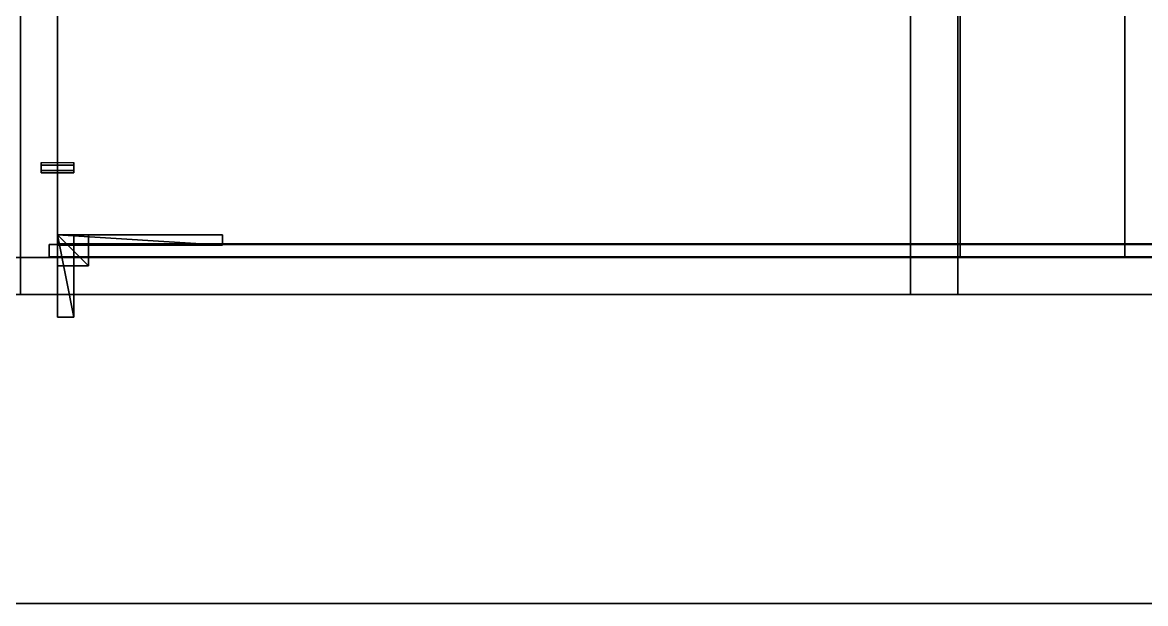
# Model space of a CAD drawing. Extents: x 0 to 4068, y -150 to 4325.
# Drawn here: x 3064 to 3609, y -150 to 132 of the extents above; entities that cross this region are included whole.
import ezdxf

# ---------------------------------------------------------------- set-up
doc = ezdxf.new("R2010")
doc.units = 0
for name, color, linetype in [('LAYER0', 7, 'CONTINUOUS'), ('LAYER197', 7, 'CONTINUOUS'), ('LAYER198', 7, 'CONTINUOUS'), ('LAYER200', 7, 'CONTINUOUS'), ('LAYER203', 2, 'CONTINUOUS'), ('LAYER204', 7, 'CONTINUOUS'), ('LAYER205', 253, 'CONTINUOUS'), ('LAYER206', 253, 'CONTINUOUS'), ('LAYER207', 253, 'CONTINUOUS'), ('LAYER208', 253, 'CONTINUOUS'), ('LAYER209', 253, 'CONTINUOUS'), ('LAYER210', 253, 'CONTINUOUS'), ('LAYER236', 7, 'CONTINUOUS'), ('LAYER238', 7, 'CONTINUOUS'), ('LAYER239', 7, 'CONTINUOUS'), ('LAYER241', 7, 'CONTINUOUS'), ('LAYER243', 254, 'CONTINUOUS'), ('LAYER354', 45, 'CONTINUOUS'), ('LAYER356', 45, 'CONTINUOUS'), ('LAYER357', 45, 'CONTINUOUS'), ('LAYER360', 45, 'CONTINUOUS'), ('LAYER4', 7, 'CONTINUOUS'), ('LAYER41', 7, 'CONTINUOUS'), ('LAYER411', 45, 'CONTINUOUS'), ('LAYER42', 7, 'CONTINUOUS'), ('LAYER43', 7, 'CONTINUOUS'), ('LAYER44', 7, 'CONTINUOUS'), ('LAYER45', 7, 'CONTINUOUS'), ('LAYER47', 7, 'CONTINUOUS'), ('LAYER49', 7, 'CONTINUOUS'), ('LAYER52', 2, 'CONTINUOUS'), ('LAYER53', 7, 'CONTINUOUS'), ('LAYER54', 253, 'CONTINUOUS'), ('LAYER55', 253, 'CONTINUOUS'), ('LAYER56', 253, 'CONTINUOUS'), ('LAYER57', 253, 'CONTINUOUS'), ('LAYER58', 253, 'CONTINUOUS'), ('LAYER59', 253, 'CONTINUOUS'), ('LAYER824', 45, 'CONTINUOUS'), ('LAYER84', 7, 'CONTINUOUS'), ('LAYER86', 254, 'CONTINUOUS')]:
    doc.layers.add(name, color=color, linetype=linetype)

msp = doc.modelspace()

# ---------------------------------------------------------------- linework, layer by layer
at = {"layer": 'LAYER0', "invisible_edges": 1}
for points in [[(4068, 4325, -5), (0, -150, -5), (0, 4325, -5), (4068, 4325, -5)], [(0, -150, -5), (4068, 4325, -5), (4068, -150, -5), (0, -150, -5)], [(4068, -150), (0, 4325), (0, -150), (4068, -150)], [(0, 4325), (4068, -150), (4068, 4325), (0, 4325)], [(4068, -150), (0, -150, -5), (4068, -150, -5), (4068, -150)], [(0, -150, -5), (4068, -150), (0, -150), (0, -150, -5)]]:
    msp.add_3dface(points, dxfattribs=at)
at = {"layer": 'LAYER197', "invisible_edges": 1}
for points in [[(3518, 891, 169), (3918, 0, 169), (3918, 891, 169), (3518, 891, 169)], [(3918, 0, 169), (3518, 891, 169), (3518, 0, 169), (3918, 0, 169)], [(3518, 891, 169), (3518, 0, 151), (3518, 0, 169), (3518, 891, 169)], [(3518, 0, 151), (3518, 891, 169), (3518, 891, 151), (3518, 0, 151)], [(3518, 0, 151), (3918, 891, 151), (3918, 0, 151), (3518, 0, 151)], [(3918, 891, 151), (3518, 0, 151), (3518, 891, 151), (3918, 891, 151)], [(3518, 0, 151), (3918, 0, 169), (3518, 0, 169), (3518, 0, 151)], [(3918, 0, 169), (3518, 0, 151), (3918, 0, 151), (3918, 0, 169)]]:
    msp.add_3dface(points, dxfattribs=at)
at = {"layer": 'LAYER198', "invisible_edges": 1}
for points in [[(3081, 400, 169), (3518, 0, 169), (3518, 400, 169), (3081, 400, 169)], [(3518, 0, 169), (3081, 400, 169), (3081, 0, 169), (3518, 0, 169)], [(3081, 400, 169), (3081, 0, 151), (3081, 0, 169), (3081, 400, 169)], [(3081, 0, 151), (3081, 400, 169), (3081, 400, 151), (3081, 0, 151)], [(3081, 0, 151), (3518, 400, 151), (3518, 0, 151), (3081, 0, 151)], [(3518, 400, 151), (3081, 0, 151), (3081, 400, 151), (3518, 400, 151)], [(3518, 400, 151), (3518, 0, 169), (3518, 0, 151), (3518, 400, 151)], [(3518, 0, 169), (3518, 400, 151), (3518, 400, 169), (3518, 0, 169)], [(3081, 0, 151), (3518, 0, 169), (3081, 0, 169), (3081, 0, 151)], [(3518, 0, 169), (3081, 0, 151), (3518, 0, 151), (3518, 0, 169)]]:
    msp.add_3dface(points, dxfattribs=at)
at = {"layer": 'LAYER200', "invisible_edges": 1}
for points in [[(3081, 0, 150), (3063, 400, 150), (3081, 400, 150), (3081, 0, 150)], [(3063, 400, 150), (3081, 0, 150), (3063, 0, 150), (3063, 400, 150)], [(3063, 0, 875), (3081, 400, 875), (3063, 400, 875), (3063, 0, 875)], [(3081, 400, 875), (3063, 0, 875), (3081, 0, 875), (3081, 400, 875)], [(3081, 0, 150), (3081, 400, 875), (3081, 0, 875), (3081, 0, 150)], [(3081, 400, 875), (3081, 0, 150), (3081, 400, 150), (3081, 400, 875)], [(3063, 0, 875), (3081, 0, 150), (3081, 0, 875), (3063, 0, 875)], [(3081, 0, 150), (3063, 0, 875), (3063, 0, 150), (3081, 0, 150)]]:
    msp.add_3dface(points, dxfattribs=at)
at = {"layer": 'LAYER203'}
for points in [[(3161, 29, 811), (3161, 24, 811), (3081, 29, 811), (3161, 29, 811)], [(3081, 29, 811), (3161, 24, 811), (3081, 24, 811), (3081, 29, 811)], [(3081, 29, 811), (3081, 24, 811), (3081, 29, 834), (3081, 29, 811)], [(3081, 29, 834), (3081, 24, 811), (3081, 24, 834), (3081, 29, 834)], [(3161, 29, 811), (3081, 29, 811), (3161, 29, 834), (3161, 29, 811)], [(3161, 29, 834), (3081, 29, 811), (3081, 29, 834), (3161, 29, 834)], [(3161, 29, 834), (3081, 29, 834), (3161, 24, 834), (3161, 29, 834)], [(3161, 24, 834), (3081, 29, 834), (3081, 24, 834), (3161, 24, 834)], [(3161, 29, 834), (3161, 24, 834), (3161, 29, 811), (3161, 29, 834)], [(3161, 29, 811), (3161, 24, 834), (3161, 24, 811), (3161, 29, 811)], [(3161, 24, 834), (3081, 24, 834), (3161, 24, 811), (3161, 24, 834)], [(3161, 24, 811), (3081, 24, 834), (3081, 24, 811), (3161, 24, 811)]]:
    msp.add_3dface(points, dxfattribs=at)
at = {"layer": 'LAYER204', "invisible_edges": 1}
for points in [[(3081, 29, 834), (3161, 29, 811), (3081, 29, 811), (3081, 29, 834)], [(3161, 29, 811), (3081, 29, 834), (3161, 29, 834), (3161, 29, 811)], [(3081, 24, 811), (3161, 29, 811), (3161, 24, 811), (3081, 24, 811)], [(3161, 29, 811), (3081, 24, 811), (3081, 29, 811), (3161, 29, 811)], [(3081, 29, 834), (3161, 24, 834), (3161, 29, 834), (3081, 29, 834)], [(3161, 24, 834), (3081, 29, 834), (3081, 24, 834), (3161, 24, 834)], [(3081, 24, 811), (3081, 29, 834), (3081, 29, 811), (3081, 24, 811)], [(3081, 29, 834), (3081, 24, 811), (3081, 24, 834), (3081, 29, 834)], [(3161, 24, 834), (3161, 29, 811), (3161, 29, 834), (3161, 24, 834)], [(3161, 29, 811), (3161, 24, 834), (3161, 24, 811), (3161, 29, 811)], [(3161, 24, 834), (3081, 24, 811), (3161, 24, 811), (3161, 24, 834)], [(3081, 24, 811), (3161, 24, 834), (3081, 24, 834), (3081, 24, 811)]]:
    msp.add_3dface(points, dxfattribs=at)
at = {"layer": 'LAYER205'}
for points in [[(3096, 29, 811), (3096, 14, 811), (3081, 29, 811), (3096, 29, 811)], [(3081, 29, 811), (3096, 14, 811), (3081, 14, 811), (3081, 29, 811)], [(3081, 29, 811), (3081, 14, 811), (3081, 29, 826), (3081, 29, 811)], [(3081, 29, 826), (3081, 14, 811), (3081, 14, 826), (3081, 29, 826)], [(3096, 29, 811), (3081, 29, 811), (3096, 29, 826), (3096, 29, 811)], [(3096, 29, 826), (3081, 29, 811), (3081, 29, 826), (3096, 29, 826)], [(3096, 29, 826), (3081, 29, 826), (3096, 14, 826), (3096, 29, 826)], [(3096, 14, 826), (3081, 29, 826), (3081, 14, 826), (3096, 14, 826)], [(3096, 29, 826), (3096, 14, 826), (3096, 29, 811), (3096, 29, 826)], [(3096, 29, 811), (3096, 14, 826), (3096, 14, 811), (3096, 29, 811)], [(3096, 14, 826), (3081, 14, 826), (3096, 14, 811), (3096, 14, 826)], [(3096, 14, 811), (3081, 14, 826), (3081, 14, 811), (3096, 14, 811)]]:
    msp.add_3dface(points, dxfattribs=at)
at = {"layer": 'LAYER206'}
for points in [[(3096, 29, 811), (3096, 14, 811), (3081, 29, 811), (3096, 29, 811)], [(3081, 29, 811), (3096, 14, 811), (3081, 14, 811), (3081, 29, 811)], [(3081, 29, 811), (3081, 14, 811), (3081, 29, 826), (3081, 29, 811)], [(3081, 29, 826), (3081, 14, 811), (3081, 14, 826), (3081, 29, 826)], [(3096, 29, 811), (3081, 29, 811), (3096, 29, 826), (3096, 29, 811)], [(3096, 29, 826), (3081, 29, 811), (3081, 29, 826), (3096, 29, 826)], [(3096, 29, 826), (3081, 29, 826), (3096, 14, 826), (3096, 29, 826)], [(3096, 14, 826), (3081, 29, 826), (3081, 14, 826), (3096, 14, 826)], [(3096, 29, 826), (3096, 14, 826), (3096, 29, 811), (3096, 29, 826)], [(3096, 29, 811), (3096, 14, 826), (3096, 14, 811), (3096, 29, 811)], [(3096, 14, 826), (3081, 14, 826), (3096, 14, 811), (3096, 14, 826)], [(3096, 14, 811), (3081, 14, 826), (3081, 14, 811), (3096, 14, 811)]]:
    msp.add_3dface(points, dxfattribs=at)
at = {"layer": 'LAYER207'}
for points in [[(3096, 29, 811), (3096, 14, 811), (3081, 29, 811), (3096, 29, 811)], [(3081, 29, 811), (3096, 14, 811), (3081, 14, 811), (3081, 29, 811)], [(3081, 29, 811), (3081, 14, 811), (3081, 29, 826), (3081, 29, 811)], [(3081, 29, 826), (3081, 14, 811), (3081, 14, 826), (3081, 29, 826)], [(3096, 29, 811), (3081, 29, 811), (3096, 29, 826), (3096, 29, 811)], [(3096, 29, 826), (3081, 29, 811), (3081, 29, 826), (3096, 29, 826)], [(3096, 29, 826), (3081, 29, 826), (3096, 14, 826), (3096, 29, 826)], [(3096, 14, 826), (3081, 29, 826), (3081, 14, 826), (3096, 14, 826)], [(3096, 29, 826), (3096, 14, 826), (3096, 29, 811), (3096, 29, 826)], [(3096, 29, 811), (3096, 14, 826), (3096, 14, 811), (3096, 29, 811)], [(3096, 14, 826), (3081, 14, 826), (3096, 14, 811), (3096, 14, 826)], [(3096, 14, 811), (3081, 14, 826), (3081, 14, 811), (3096, 14, 811)]]:
    msp.add_3dface(points, dxfattribs=at)
at = {"layer": 'LAYER208'}
for points in [[(3096, 29, 811), (3096, 14, 811), (3081, 29, 811), (3096, 29, 811)], [(3081, 29, 811), (3096, 14, 811), (3081, 14, 811), (3081, 29, 811)], [(3081, 29, 811), (3081, 14, 811), (3081, 29, 826), (3081, 29, 811)], [(3081, 29, 826), (3081, 14, 811), (3081, 14, 826), (3081, 29, 826)], [(3096, 29, 811), (3081, 29, 811), (3096, 29, 826), (3096, 29, 811)], [(3096, 29, 826), (3081, 29, 811), (3081, 29, 826), (3096, 29, 826)], [(3096, 29, 826), (3081, 29, 826), (3096, 14, 826), (3096, 29, 826)], [(3096, 14, 826), (3081, 29, 826), (3081, 14, 826), (3096, 14, 826)], [(3096, 29, 826), (3096, 14, 826), (3096, 29, 811), (3096, 29, 826)], [(3096, 29, 811), (3096, 14, 826), (3096, 14, 811), (3096, 29, 811)], [(3096, 14, 826), (3081, 14, 826), (3096, 14, 811), (3096, 14, 826)], [(3096, 14, 811), (3081, 14, 826), (3081, 14, 811), (3096, 14, 811)]]:
    msp.add_3dface(points, dxfattribs=at)
at = {"layer": 'LAYER209'}
for points in [[(3089, 29, 811), (3089, -11, 811), (3081, 29, 811), (3089, 29, 811)], [(3081, 29, 811), (3089, -11, 811), (3081, -11, 811), (3081, 29, 811)], [(3081, 29, 811), (3081, -11, 811), (3081, 29, 819), (3081, 29, 811)], [(3081, 29, 819), (3081, -11, 811), (3081, -11, 819), (3081, 29, 819)], [(3089, 29, 811), (3081, 29, 811), (3089, 29, 819), (3089, 29, 811)], [(3089, 29, 819), (3081, 29, 811), (3081, 29, 819), (3089, 29, 819)], [(3089, 29, 819), (3081, 29, 819), (3089, -11, 819), (3089, 29, 819)], [(3089, -11, 819), (3081, 29, 819), (3081, -11, 819), (3089, -11, 819)], [(3089, 29, 819), (3089, -11, 819), (3089, 29, 811), (3089, 29, 819)], [(3089, 29, 811), (3089, -11, 819), (3089, -11, 811), (3089, 29, 811)], [(3089, -11, 819), (3081, -11, 819), (3089, -11, 811), (3089, -11, 819)], [(3089, -11, 811), (3081, -11, 819), (3081, -11, 811), (3089, -11, 811)]]:
    msp.add_3dface(points, dxfattribs=at)
at = {"layer": 'LAYER210'}
for points in [[(3161, 29, 811), (3161, 24, 811), (3081, 29, 811), (3161, 29, 811)], [(3081, 29, 811), (3161, 24, 811), (3081, 24, 811), (3081, 29, 811)], [(3081, 29, 811), (3081, 24, 811), (3081, 29, 827), (3081, 29, 811)], [(3081, 29, 827), (3081, 24, 811), (3081, 24, 827), (3081, 29, 827)], [(3161, 29, 811), (3081, 29, 811), (3161, 29, 827), (3161, 29, 811)], [(3161, 29, 827), (3081, 29, 811), (3081, 29, 827), (3161, 29, 827)], [(3161, 29, 827), (3081, 29, 827), (3161, 24, 827), (3161, 29, 827)], [(3161, 24, 827), (3081, 29, 827), (3081, 24, 827), (3161, 24, 827)], [(3161, 29, 827), (3161, 24, 827), (3161, 29, 811), (3161, 29, 827)], [(3161, 29, 811), (3161, 24, 827), (3161, 24, 811), (3161, 29, 811)], [(3161, 24, 827), (3081, 24, 827), (3161, 24, 811), (3161, 24, 827)], [(3161, 24, 811), (3081, 24, 827), (3081, 24, 811), (3161, 24, 811)]]:
    msp.add_3dface(points, dxfattribs=at)
at = {"layer": 'LAYER236', "invisible_edges": 1}
for points in [[(3077, 24.3, 165), (3077, 18.3, 874.5), (3077, 24.3, 874.5), (3077, 24.3, 165)], [(3077, 18.3, 874.5), (3077, 24.3, 165), (3077, 18.3, 165), (3077, 18.3, 874.5)], [(3802, 24.3, 874.5), (3077, 18.3, 874.5), (3802, 18.3, 874.5), (3802, 24.3, 874.5)], [(3077, 18.3, 874.5), (3802, 24.3, 874.5), (3077, 24.3, 874.5), (3077, 18.3, 874.5)], [(3077, 24.3, 165), (3802, 18.3, 165), (3077, 18.3, 165), (3077, 24.3, 165)], [(3802, 18.3, 165), (3077, 24.3, 165), (3802, 24.3, 165), (3802, 18.3, 165)], [(3802, 24.3, 874.5), (3077, 24.3, 165), (3077, 24.3, 874.5), (3802, 24.3, 874.5)], [(3077, 24.3, 165), (3802, 24.3, 874.5), (3802, 24.3, 165), (3077, 24.3, 165)], [(3802, 18.3, 165), (3077, 18.3, 874.5), (3077, 18.3, 165), (3802, 18.3, 165)], [(3077, 18.3, 874.5), (3802, 18.3, 165), (3802, 18.3, 874.5), (3077, 18.3, 874.5)]]:
    msp.add_3dface(points, dxfattribs=at)
at = {"layer": 'LAYER238', "invisible_edges": 1}
for points in [[(3081, 18, 754.5), (3081, 0, 874.5), (3081, 18, 874.5), (3081, 18, 754.5)], [(3081, 0, 874.5), (3081, 18, 754.5), (3081, 0, 754.5), (3081, 0, 874.5)], [(3798, 18, 874.5), (3081, 0, 874.5), (3798, 0, 874.5), (3798, 18, 874.5)], [(3081, 0, 874.5), (3798, 18, 874.5), (3081, 18, 874.5), (3081, 0, 874.5)], [(3081, 18, 754.5), (3798, 0, 754.5), (3081, 0, 754.5), (3081, 18, 754.5)], [(3798, 0, 754.5), (3081, 18, 754.5), (3798, 18, 754.5), (3798, 0, 754.5)], [(3798, 18, 874.5), (3081, 18, 754.5), (3081, 18, 874.5), (3798, 18, 874.5)], [(3081, 18, 754.5), (3798, 18, 874.5), (3798, 18, 754.5), (3081, 18, 754.5)], [(3798, 0, 754.5), (3081, 0, 874.5), (3081, 0, 754.5), (3798, 0, 754.5)], [(3081, 0, 874.5), (3798, 0, 754.5), (3798, 0, 874.5), (3081, 0, 874.5)]]:
    msp.add_3dface(points, dxfattribs=at)
at = {"layer": 'LAYER239', "invisible_edges": 1}
for points in [[(3599, 18, 856.5), (3519, 891, 856.5), (3599, 891, 856.5), (3599, 18, 856.5)], [(3519, 891, 856.5), (3599, 18, 856.5), (3519, 18, 856.5), (3519, 891, 856.5)], [(3519, 18, 874.5), (3519, 891, 856.5), (3519, 18, 856.5), (3519, 18, 874.5)], [(3519, 891, 856.5), (3519, 18, 874.5), (3519, 891, 874.5), (3519, 891, 856.5)], [(3519, 18, 874.5), (3599, 891, 874.5), (3519, 891, 874.5), (3519, 18, 874.5)], [(3599, 891, 874.5), (3519, 18, 874.5), (3599, 18, 874.5), (3599, 891, 874.5)], [(3599, 891, 874.5), (3599, 18, 856.5), (3599, 891, 856.5), (3599, 891, 874.5)], [(3599, 18, 856.5), (3599, 891, 874.5), (3599, 18, 874.5), (3599, 18, 856.5)], [(3599, 18, 856.5), (3519, 18, 874.5), (3519, 18, 856.5), (3599, 18, 856.5)], [(3519, 18, 874.5), (3599, 18, 856.5), (3599, 18, 874.5), (3519, 18, 874.5)]]:
    msp.add_3dface(points, dxfattribs=at)
at = {"layer": 'LAYER241'}
for points, invisible_edges in [([(3798, 138, 521.5), (3538, 891, 521.5), (3798, 24.6, 521.5), (3798, 138, 521.5)], 3), ([(3798, 24.6, 521.5), (3538, 891, 521.5), (3538, 380, 521.5), (3798, 24.6, 521.5)], 5), ([(3798, 138, 503.5), (3081, 24.6, 503.5), (3538, 380, 503.5), (3798, 138, 503.5)], 7), ([(3538, 380, 503.5), (3081, 24.6, 503.5), (3081, 380, 503.5), (3538, 380, 503.5)], 1), ([(3081, 24.6, 503.5), (3081, 380, 521.5), (3081, 380, 503.5), (3081, 24.6, 503.5)], 1), ([(3081, 380, 521.5), (3081, 24.6, 503.5), (3081, 24.6, 521.5), (3081, 380, 521.5)], 1), ([(3798, 24.6, 521.5), (3538, 380, 521.5), (3081, 24.6, 521.5), (3798, 24.6, 521.5)], 3), ([(3081, 24.6, 521.5), (3538, 380, 521.5), (3081, 380, 521.5), (3081, 24.6, 521.5)], 1), ([(3081, 24.6, 503.5), (3798, 138, 503.5), (3798, 24.6, 503.5), (3081, 24.6, 503.5)], 1), ([(3798, 24.6, 521.5), (3081, 24.6, 503.5), (3798, 24.6, 503.5), (3798, 24.6, 521.5)], 1), ([(3081, 24.6, 503.5), (3798, 24.6, 521.5), (3081, 24.6, 521.5), (3081, 24.6, 503.5)], 1)]:
    msp.add_3dface(points, dxfattribs=dict(at, invisible_edges=invisible_edges))
at = {"layer": 'LAYER243'}
for points in [[(3073, 64.1, 501), (3073, 59.1, 501), (3073, 60.35, 503.165), (3073, 62.85, 503.165)], [(3073, 64.1, 501), (3073, 62.85, 498.8349), (3073, 60.35, 498.8349), (3073, 59.1, 501)], [(3080.95, 58.6, 501), (3080.95, 64.6, 501), (3080.95, 63.1, 503.5981), (3080.95, 60.1, 503.5981)], [(3080.95, 58.6, 501), (3080.95, 64.6, 501), (3080.95, 63.1, 498.4019), (3080.95, 60.1, 498.4019)], [(3081.05, 58.6, 501), (3081.05, 64.6, 501), (3081.05, 63.1, 503.5981), (3081.05, 60.1, 503.5981)], [(3081.05, 58.6, 501), (3081.05, 64.6, 501), (3081.05, 63.1, 498.4019), (3081.05, 60.1, 498.4019)], [(3089, 64.1, 501), (3089, 59.1, 501), (3089, 60.35, 503.165), (3089, 62.85, 503.165)], [(3089, 64.1, 501), (3089, 62.85, 498.8349), (3089, 60.35, 498.8349), (3089, 59.1, 501)]]:
    msp.add_3dface(points, dxfattribs=at)
at = {"layer": 'LAYER354', "invisible_edges": 1}
for points in [[(1176, 0, 875), (3495, 423, 875), (3495, 0, 875), (1176, 0, 875)], [(3495, 423, 875), (1176, 0, 875), (1176, 423, 875), (3495, 423, 875)], [(1176, 423, 893), (3495, 0, 893), (3495, 423, 893), (1176, 423, 893)], [(3495, 0, 893), (1176, 423, 893), (1176, 0, 893), (3495, 0, 893)], [(3495, 0, 893), (3495, 423, 875), (3495, 423, 893), (3495, 0, 893)], [(3495, 423, 875), (3495, 0, 893), (3495, 0, 875), (3495, 423, 875)], [(3495, 0, 893), (1176, 0, 875), (3495, 0, 875), (3495, 0, 893)], [(1176, 0, 875), (3495, 0, 893), (1176, 0, 893), (1176, 0, 875)]]:
    msp.add_3dface(points, dxfattribs=at)
at = {"layer": 'LAYER356', "invisible_edges": 1}
for points in [[(1194, 18, 893), (3495, 0, 893), (1194, 0, 893), (1194, 18, 893)], [(3495, 0, 893), (1194, 18, 893), (3495, 18, 893), (3495, 0, 893)], [(3495, 18, 1682), (1194, 0, 1682), (3495, 0, 1682), (3495, 18, 1682)], [(1194, 0, 1682), (3495, 18, 1682), (1194, 18, 1682), (1194, 0, 1682)], [(1194, 18, 893), (3495, 18, 1682), (3495, 18, 893), (1194, 18, 893)], [(3495, 18, 1682), (1194, 18, 893), (1194, 18, 1682), (3495, 18, 1682)], [(3495, 18, 1682), (3495, 0, 893), (3495, 18, 893), (3495, 18, 1682)], [(3495, 0, 893), (3495, 18, 1682), (3495, 0, 1682), (3495, 0, 893)], [(1194, 0, 1682), (3495, 0, 893), (3495, 0, 1682), (1194, 0, 1682)], [(3495, 0, 893), (1194, 0, 1682), (1194, 0, 893), (3495, 0, 893)]]:
    msp.add_3dface(points, dxfattribs=at)
at = {"layer": 'LAYER357', "invisible_edges": 1}
for points in [[(3495, 18, 893), (3900, 0, 893), (3495, 0, 893), (3495, 18, 893)], [(3900, 0, 893), (3495, 18, 893), (3900, 18, 893), (3900, 0, 893)], [(3495, 0, 1682), (3495, 18, 893), (3495, 0, 893), (3495, 0, 1682)], [(3495, 18, 893), (3495, 0, 1682), (3495, 18, 1682), (3495, 18, 893)], [(3900, 18, 1682), (3495, 0, 1682), (3900, 0, 1682), (3900, 18, 1682)], [(3495, 0, 1682), (3900, 18, 1682), (3495, 18, 1682), (3495, 0, 1682)], [(3495, 18, 893), (3900, 18, 1682), (3900, 18, 893), (3495, 18, 893)], [(3900, 18, 1682), (3495, 18, 893), (3495, 18, 1682), (3900, 18, 1682)], [(3495, 0, 1682), (3900, 0, 893), (3900, 0, 1682), (3495, 0, 1682)], [(3900, 0, 893), (3495, 0, 1682), (3495, 0, 893), (3900, 0, 893)]]:
    msp.add_3dface(points, dxfattribs=at)
at = {"layer": 'LAYER360', "invisible_edges": 1}
for points in [[(1176, 423, 1700), (3495, 0, 1700), (3495, 423, 1700), (1176, 423, 1700)], [(3495, 0, 1700), (1176, 423, 1700), (1176, 0, 1700), (3495, 0, 1700)], [(1176, 0, 1682), (3495, 423, 1682), (3495, 0, 1682), (1176, 0, 1682)], [(3495, 423, 1682), (1176, 0, 1682), (1176, 423, 1682), (3495, 423, 1682)], [(3495, 423, 1682), (3495, 0, 1700), (3495, 0, 1682), (3495, 423, 1682)], [(3495, 0, 1700), (3495, 423, 1682), (3495, 423, 1700), (3495, 0, 1700)], [(1176, 0, 1682), (3495, 0, 1700), (1176, 0, 1700), (1176, 0, 1682)], [(3495, 0, 1700), (1176, 0, 1682), (3495, 0, 1682), (3495, 0, 1700)]]:
    msp.add_3dface(points, dxfattribs=at)
at = {"layer": 'LAYER4'}
for points, invisible_edges in [([(180, 0), (4068, -150), (30, -150), (180, 0)], 1), ([(4068, -150, 2410), (180, 0, 2410), (30, -150, 2410), (4068, -150, 2410)], 1), ([(4068, -150), (180, 0), (3918, 0), (4068, -150)], 1), ([(3918, 0, 2410), (3345.5, 0, 1842.5), (180, 0, 2410), (3918, 0, 2410)], 3), ([(3285.5, 0, 1842.5), (180, 0, 2410), (3345.5, 0, 1842.5), (3285.5, 0, 1842.5)], 3), ([(3285.5, 0, 1762.5), (180, 0, 2410), (3285.5, 0, 1842.5), (3285.5, 0, 1762.5)], 3), ([(1801.5, 0, 1215.5), (180, 0, 2410), (3285.5, 0, 1762.5), (1801.5, 0, 1215.5)], 7), ([(180, 0), (804.5, 0, 1124.5), (3918, 0), (180, 0)], 3), ([(180, 0, 2410), (4068, -150, 2410), (3918, 0, 2410), (180, 0, 2410)], 1), ([(864.5, 0, 1124.5), (3918, 0), (804.5, 0, 1124.5), (864.5, 0, 1124.5)], 3), ([(864.5, 0, 1124.5), (1741.5, 0, 1135.5), (3285.5, 0, 1132.5), (864.5, 0, 1124.5)], 7), ([(3345.5, 0, 1132.5), (864.5, 0, 1124.5), (3285.5, 0, 1132.5), (3345.5, 0, 1132.5)], 3), ([(3345.5, 0, 1132.5), (3918, 0), (864.5, 0, 1124.5), (3345.5, 0, 1132.5)], 7), ([(1801.5, 0, 1135.5), (3285.5, 0, 1132.5), (1741.5, 0, 1135.5), (1801.5, 0, 1135.5)], 3), ([(3345.5, 0, 1762.5), (1801.5, 0, 1215.5), (3285.5, 0, 1762.5), (3345.5, 0, 1762.5)], 3), ([(3345.5, 0, 1762.5), (3345.5, 0, 1212.5), (1801.5, 0, 1215.5), (3345.5, 0, 1762.5)], 7), ([(3285.5, 0, 1212.5), (1801.5, 0, 1215.5), (3345.5, 0, 1212.5), (3285.5, 0, 1212.5)], 3), ([(3285.5, 0, 1212.5), (1801.5, 0, 1135.5), (1801.5, 0, 1215.5), (3285.5, 0, 1212.5)], 5), ([(3285.5, 0, 1132.5), (1801.5, 0, 1135.5), (3285.5, 0, 1212.5), (3285.5, 0, 1132.5)], 3), ([(3918, 0, 2410), (3345.5, 0, 1762.5), (3345.5, 0, 1842.5), (3918, 0, 2410)], 5), ([(3918, 0, 2410), (3345.5, 0, 1212.5), (3345.5, 0, 1762.5), (3918, 0, 2410)], 7), ([(3918, 0, 2410), (3345.5, 0, 1132.5), (3345.5, 0, 1212.5), (3918, 0, 2410)], 5), ([(3918, 0), (3345.5, 0, 1132.5), (3918, 0, 2410), (3918, 0)], 3), ([(4068, -150, 2410), (30, -150), (4068, -150), (4068, -150, 2410)], 1), ([(30, -150), (4068, -150, 2410), (30, -150, 2410), (30, -150)], 1)]:
    msp.add_3dface(points, dxfattribs=dict(at, invisible_edges=invisible_edges))
at = {"layer": 'LAYER41', "invisible_edges": 1}
for points in [[(3081, 18, 2221), (3081, 0, 2341), (3081, 18, 2341), (3081, 18, 2221)], [(3081, 0, 2341), (3081, 18, 2221), (3081, 0, 2221), (3081, 0, 2341)], [(3798, 18, 2341), (3081, 0, 2341), (3798, 0, 2341), (3798, 18, 2341)], [(3081, 0, 2341), (3798, 18, 2341), (3081, 18, 2341), (3081, 0, 2341)], [(3081, 18, 2221), (3798, 0, 2221), (3081, 0, 2221), (3081, 18, 2221)], [(3798, 0, 2221), (3081, 18, 2221), (3798, 18, 2221), (3798, 0, 2221)], [(3798, 18, 2341), (3081, 18, 2221), (3081, 18, 2341), (3798, 18, 2341)], [(3081, 18, 2221), (3798, 18, 2341), (3798, 18, 2221), (3081, 18, 2221)], [(3798, 0, 2221), (3081, 0, 2341), (3081, 0, 2221), (3798, 0, 2221)], [(3081, 0, 2341), (3798, 0, 2221), (3798, 0, 2341), (3081, 0, 2341)]]:
    msp.add_3dface(points, dxfattribs=at)
at = {"layer": 'LAYER411', "invisible_edges": 1}
for points in [[(3495, 0, 1700), (3918, 909, 1700), (3495, 909, 1700), (3495, 0, 1700)], [(3918, 909, 1700), (3495, 0, 1700), (3918, 0, 1700), (3918, 909, 1700)], [(3495, 909, 1682), (3495, 0, 1700), (3495, 909, 1700), (3495, 909, 1682)], [(3495, 0, 1700), (3495, 909, 1682), (3495, 0, 1682), (3495, 0, 1700)], [(3918, 0, 1682), (3495, 909, 1682), (3918, 909, 1682), (3918, 0, 1682)], [(3495, 909, 1682), (3918, 0, 1682), (3495, 0, 1682), (3495, 909, 1682)], [(3495, 0, 1700), (3918, 0, 1682), (3918, 0, 1700), (3495, 0, 1700)], [(3918, 0, 1682), (3495, 0, 1700), (3495, 0, 1682), (3918, 0, 1682)]]:
    msp.add_3dface(points, dxfattribs=at)
at = {"layer": 'LAYER42', "invisible_edges": 1}
for points in [[(3518, 891, 2359), (3918, 0, 2359), (3918, 891, 2359), (3518, 891, 2359)], [(3918, 0, 2359), (3518, 891, 2359), (3518, 0, 2359), (3918, 0, 2359)], [(3518, 891, 2359), (3518, 0, 2341), (3518, 0, 2359), (3518, 891, 2359)], [(3518, 0, 2341), (3518, 891, 2359), (3518, 891, 2341), (3518, 0, 2341)], [(3518, 0, 2341), (3918, 891, 2341), (3918, 0, 2341), (3518, 0, 2341)], [(3918, 891, 2341), (3518, 0, 2341), (3518, 891, 2341), (3918, 891, 2341)], [(3518, 0, 2341), (3918, 0, 2359), (3518, 0, 2359), (3518, 0, 2341)], [(3918, 0, 2359), (3518, 0, 2341), (3918, 0, 2341), (3918, 0, 2359)]]:
    msp.add_3dface(points, dxfattribs=at)
at = {"layer": 'LAYER43', "invisible_edges": 1}
for points in [[(3081, 400, 2359), (3518, 0, 2359), (3518, 400, 2359), (3081, 400, 2359)], [(3518, 0, 2359), (3081, 400, 2359), (3081, 0, 2359), (3518, 0, 2359)], [(3081, 400, 2359), (3081, 0, 2341), (3081, 0, 2359), (3081, 400, 2359)], [(3081, 0, 2341), (3081, 400, 2359), (3081, 400, 2341), (3081, 0, 2341)], [(3081, 0, 2341), (3518, 400, 2341), (3518, 0, 2341), (3081, 0, 2341)], [(3518, 400, 2341), (3081, 0, 2341), (3081, 400, 2341), (3518, 400, 2341)], [(3518, 400, 2341), (3518, 0, 2359), (3518, 0, 2341), (3518, 400, 2341)], [(3518, 0, 2359), (3518, 400, 2341), (3518, 400, 2359), (3518, 0, 2359)], [(3081, 0, 2341), (3518, 0, 2359), (3081, 0, 2359), (3081, 0, 2341)], [(3518, 0, 2359), (3081, 0, 2341), (3518, 0, 2341), (3518, 0, 2359)]]:
    msp.add_3dface(points, dxfattribs=at)
at = {"layer": 'LAYER44', "invisible_edges": 1}
for points in [[(3518, 891, 1719), (3918, 0, 1719), (3918, 891, 1719), (3518, 891, 1719)], [(3918, 0, 1719), (3518, 891, 1719), (3518, 0, 1719), (3918, 0, 1719)], [(3518, 891, 1719), (3518, 0, 1701), (3518, 0, 1719), (3518, 891, 1719)], [(3518, 0, 1701), (3518, 891, 1719), (3518, 891, 1701), (3518, 0, 1701)], [(3518, 0, 1701), (3918, 891, 1701), (3918, 0, 1701), (3518, 0, 1701)], [(3918, 891, 1701), (3518, 0, 1701), (3518, 891, 1701), (3918, 891, 1701)], [(3518, 0, 1701), (3918, 0, 1719), (3518, 0, 1719), (3518, 0, 1701)], [(3918, 0, 1719), (3518, 0, 1701), (3918, 0, 1701), (3918, 0, 1719)]]:
    msp.add_3dface(points, dxfattribs=at)
at = {"layer": 'LAYER45', "invisible_edges": 1}
for points in [[(3081, 400, 1719), (3518, 0, 1719), (3518, 400, 1719), (3081, 400, 1719)], [(3518, 0, 1719), (3081, 400, 1719), (3081, 0, 1719), (3518, 0, 1719)], [(3081, 400, 1719), (3081, 0, 1701), (3081, 0, 1719), (3081, 400, 1719)], [(3081, 0, 1701), (3081, 400, 1719), (3081, 400, 1701), (3081, 0, 1701)], [(3081, 0, 1701), (3518, 400, 1701), (3518, 0, 1701), (3081, 0, 1701)], [(3518, 400, 1701), (3081, 0, 1701), (3081, 400, 1701), (3518, 400, 1701)], [(3518, 400, 1701), (3518, 0, 1719), (3518, 0, 1701), (3518, 400, 1701)], [(3518, 0, 1719), (3518, 400, 1701), (3518, 400, 1719), (3518, 0, 1719)], [(3081, 0, 1701), (3518, 0, 1719), (3081, 0, 1719), (3081, 0, 1701)], [(3518, 0, 1719), (3081, 0, 1701), (3518, 0, 1701), (3518, 0, 1719)]]:
    msp.add_3dface(points, dxfattribs=at)
at = {"layer": 'LAYER47', "invisible_edges": 1}
for points in [[(3081, 0, 1700), (3063, 400, 1700), (3081, 400, 1700), (3081, 0, 1700)], [(3063, 400, 1700), (3081, 0, 1700), (3063, 0, 1700), (3063, 400, 1700)], [(3063, 0, 2360), (3081, 400, 2360), (3063, 400, 2360), (3063, 0, 2360)], [(3081, 400, 2360), (3063, 0, 2360), (3081, 0, 2360), (3081, 400, 2360)], [(3081, 0, 1700), (3081, 400, 2360), (3081, 0, 2360), (3081, 0, 1700)], [(3081, 400, 2360), (3081, 0, 1700), (3081, 400, 1700), (3081, 400, 2360)], [(3063, 0, 2360), (3081, 0, 1700), (3081, 0, 2360), (3063, 0, 2360)], [(3081, 0, 1700), (3063, 0, 2360), (3063, 0, 1700), (3081, 0, 1700)]]:
    msp.add_3dface(points, dxfattribs=at)
at = {"layer": 'LAYER49', "invisible_edges": 1}
for points in [[(3077, 24.3, 1715), (3077, 18.3, 2345), (3077, 24.3, 2345), (3077, 24.3, 1715)], [(3077, 18.3, 2345), (3077, 24.3, 1715), (3077, 18.3, 1715), (3077, 18.3, 2345)], [(3802, 24.3, 2345), (3077, 18.3, 2345), (3802, 18.3, 2345), (3802, 24.3, 2345)], [(3077, 18.3, 2345), (3802, 24.3, 2345), (3077, 24.3, 2345), (3077, 18.3, 2345)], [(3077, 24.3, 1715), (3802, 18.3, 1715), (3077, 18.3, 1715), (3077, 24.3, 1715)], [(3802, 18.3, 1715), (3077, 24.3, 1715), (3802, 24.3, 1715), (3802, 18.3, 1715)], [(3802, 24.3, 2345), (3077, 24.3, 1715), (3077, 24.3, 2345), (3802, 24.3, 2345)], [(3077, 24.3, 1715), (3802, 24.3, 2345), (3802, 24.3, 1715), (3077, 24.3, 1715)], [(3802, 18.3, 1715), (3077, 18.3, 2345), (3077, 18.3, 1715), (3802, 18.3, 1715)], [(3077, 18.3, 2345), (3802, 18.3, 1715), (3802, 18.3, 2345), (3077, 18.3, 2345)]]:
    msp.add_3dface(points, dxfattribs=at)
at = {"layer": 'LAYER52'}
for points in [[(3161, 29, 2295), (3161, 24, 2295), (3081, 29, 2295), (3161, 29, 2295)], [(3081, 29, 2295), (3161, 24, 2295), (3081, 24, 2295), (3081, 29, 2295)], [(3081, 29, 2295), (3081, 24, 2295), (3081, 29, 2318), (3081, 29, 2295)], [(3081, 29, 2318), (3081, 24, 2295), (3081, 24, 2318), (3081, 29, 2318)], [(3161, 29, 2295), (3081, 29, 2295), (3161, 29, 2318), (3161, 29, 2295)], [(3161, 29, 2318), (3081, 29, 2295), (3081, 29, 2318), (3161, 29, 2318)], [(3161, 29, 2318), (3081, 29, 2318), (3161, 24, 2318), (3161, 29, 2318)], [(3161, 24, 2318), (3081, 29, 2318), (3081, 24, 2318), (3161, 24, 2318)], [(3161, 29, 2318), (3161, 24, 2318), (3161, 29, 2295), (3161, 29, 2318)], [(3161, 29, 2295), (3161, 24, 2318), (3161, 24, 2295), (3161, 29, 2295)], [(3161, 24, 2318), (3081, 24, 2318), (3161, 24, 2295), (3161, 24, 2318)], [(3161, 24, 2295), (3081, 24, 2318), (3081, 24, 2295), (3161, 24, 2295)]]:
    msp.add_3dface(points, dxfattribs=at)
at = {"layer": 'LAYER53', "invisible_edges": 1}
for points in [[(3081, 29, 2318), (3161, 29, 2295), (3081, 29, 2295), (3081, 29, 2318)], [(3161, 29, 2295), (3081, 29, 2318), (3161, 29, 2318), (3161, 29, 2295)], [(3081, 24, 2295), (3161, 29, 2295), (3161, 24, 2295), (3081, 24, 2295)], [(3161, 29, 2295), (3081, 24, 2295), (3081, 29, 2295), (3161, 29, 2295)], [(3081, 29, 2318), (3161, 24, 2318), (3161, 29, 2318), (3081, 29, 2318)], [(3161, 24, 2318), (3081, 29, 2318), (3081, 24, 2318), (3161, 24, 2318)], [(3081, 24, 2295), (3081, 29, 2318), (3081, 29, 2295), (3081, 24, 2295)], [(3081, 29, 2318), (3081, 24, 2295), (3081, 24, 2318), (3081, 29, 2318)], [(3161, 24, 2318), (3161, 29, 2295), (3161, 29, 2318), (3161, 24, 2318)], [(3161, 29, 2295), (3161, 24, 2318), (3161, 24, 2295), (3161, 29, 2295)], [(3161, 24, 2318), (3081, 24, 2295), (3161, 24, 2295), (3161, 24, 2318)], [(3081, 24, 2295), (3161, 24, 2318), (3081, 24, 2318), (3081, 24, 2295)]]:
    msp.add_3dface(points, dxfattribs=at)
at = {"layer": 'LAYER54'}
for points in [[(3096, 29, 2295), (3096, 14, 2295), (3081, 29, 2295), (3096, 29, 2295)], [(3081, 29, 2295), (3096, 14, 2295), (3081, 14, 2295), (3081, 29, 2295)], [(3081, 29, 2295), (3081, 14, 2295), (3081, 29, 2310), (3081, 29, 2295)], [(3081, 29, 2310), (3081, 14, 2295), (3081, 14, 2310), (3081, 29, 2310)], [(3096, 29, 2295), (3081, 29, 2295), (3096, 29, 2310), (3096, 29, 2295)], [(3096, 29, 2310), (3081, 29, 2295), (3081, 29, 2310), (3096, 29, 2310)], [(3096, 29, 2310), (3081, 29, 2310), (3096, 14, 2310), (3096, 29, 2310)], [(3096, 14, 2310), (3081, 29, 2310), (3081, 14, 2310), (3096, 14, 2310)], [(3096, 29, 2310), (3096, 14, 2310), (3096, 29, 2295), (3096, 29, 2310)], [(3096, 29, 2295), (3096, 14, 2310), (3096, 14, 2295), (3096, 29, 2295)], [(3096, 14, 2310), (3081, 14, 2310), (3096, 14, 2295), (3096, 14, 2310)], [(3096, 14, 2295), (3081, 14, 2310), (3081, 14, 2295), (3096, 14, 2295)]]:
    msp.add_3dface(points, dxfattribs=at)
at = {"layer": 'LAYER55'}
for points in [[(3096, 29, 2295), (3096, 14, 2295), (3081, 29, 2295), (3096, 29, 2295)], [(3081, 29, 2295), (3096, 14, 2295), (3081, 14, 2295), (3081, 29, 2295)], [(3081, 29, 2295), (3081, 14, 2295), (3081, 29, 2310), (3081, 29, 2295)], [(3081, 29, 2310), (3081, 14, 2295), (3081, 14, 2310), (3081, 29, 2310)], [(3096, 29, 2295), (3081, 29, 2295), (3096, 29, 2310), (3096, 29, 2295)], [(3096, 29, 2310), (3081, 29, 2295), (3081, 29, 2310), (3096, 29, 2310)], [(3096, 29, 2310), (3081, 29, 2310), (3096, 14, 2310), (3096, 29, 2310)], [(3096, 14, 2310), (3081, 29, 2310), (3081, 14, 2310), (3096, 14, 2310)], [(3096, 29, 2310), (3096, 14, 2310), (3096, 29, 2295), (3096, 29, 2310)], [(3096, 29, 2295), (3096, 14, 2310), (3096, 14, 2295), (3096, 29, 2295)], [(3096, 14, 2310), (3081, 14, 2310), (3096, 14, 2295), (3096, 14, 2310)], [(3096, 14, 2295), (3081, 14, 2310), (3081, 14, 2295), (3096, 14, 2295)]]:
    msp.add_3dface(points, dxfattribs=at)
at = {"layer": 'LAYER56'}
for points in [[(3096, 29, 2295), (3096, 14, 2295), (3081, 29, 2295), (3096, 29, 2295)], [(3081, 29, 2295), (3096, 14, 2295), (3081, 14, 2295), (3081, 29, 2295)], [(3081, 29, 2295), (3081, 14, 2295), (3081, 29, 2310), (3081, 29, 2295)], [(3081, 29, 2310), (3081, 14, 2295), (3081, 14, 2310), (3081, 29, 2310)], [(3096, 29, 2295), (3081, 29, 2295), (3096, 29, 2310), (3096, 29, 2295)], [(3096, 29, 2310), (3081, 29, 2295), (3081, 29, 2310), (3096, 29, 2310)], [(3096, 29, 2310), (3081, 29, 2310), (3096, 14, 2310), (3096, 29, 2310)], [(3096, 14, 2310), (3081, 29, 2310), (3081, 14, 2310), (3096, 14, 2310)], [(3096, 29, 2310), (3096, 14, 2310), (3096, 29, 2295), (3096, 29, 2310)], [(3096, 29, 2295), (3096, 14, 2310), (3096, 14, 2295), (3096, 29, 2295)], [(3096, 14, 2310), (3081, 14, 2310), (3096, 14, 2295), (3096, 14, 2310)], [(3096, 14, 2295), (3081, 14, 2310), (3081, 14, 2295), (3096, 14, 2295)]]:
    msp.add_3dface(points, dxfattribs=at)
at = {"layer": 'LAYER57'}
for points in [[(3096, 29, 2295), (3096, 14, 2295), (3081, 29, 2295), (3096, 29, 2295)], [(3081, 29, 2295), (3096, 14, 2295), (3081, 14, 2295), (3081, 29, 2295)], [(3081, 29, 2295), (3081, 14, 2295), (3081, 29, 2310), (3081, 29, 2295)], [(3081, 29, 2310), (3081, 14, 2295), (3081, 14, 2310), (3081, 29, 2310)], [(3096, 29, 2295), (3081, 29, 2295), (3096, 29, 2310), (3096, 29, 2295)], [(3096, 29, 2310), (3081, 29, 2295), (3081, 29, 2310), (3096, 29, 2310)], [(3096, 29, 2310), (3081, 29, 2310), (3096, 14, 2310), (3096, 29, 2310)], [(3096, 14, 2310), (3081, 29, 2310), (3081, 14, 2310), (3096, 14, 2310)], [(3096, 29, 2310), (3096, 14, 2310), (3096, 29, 2295), (3096, 29, 2310)], [(3096, 29, 2295), (3096, 14, 2310), (3096, 14, 2295), (3096, 29, 2295)], [(3096, 14, 2310), (3081, 14, 2310), (3096, 14, 2295), (3096, 14, 2310)], [(3096, 14, 2295), (3081, 14, 2310), (3081, 14, 2295), (3096, 14, 2295)]]:
    msp.add_3dface(points, dxfattribs=at)
at = {"layer": 'LAYER58'}
for points in [[(3089, 29, 2295), (3089, -11, 2295), (3081, 29, 2295), (3089, 29, 2295)], [(3081, 29, 2295), (3089, -11, 2295), (3081, -11, 2295), (3081, 29, 2295)], [(3081, 29, 2295), (3081, -11, 2295), (3081, 29, 2303), (3081, 29, 2295)], [(3081, 29, 2303), (3081, -11, 2295), (3081, -11, 2303), (3081, 29, 2303)], [(3089, 29, 2295), (3081, 29, 2295), (3089, 29, 2303), (3089, 29, 2295)], [(3089, 29, 2303), (3081, 29, 2295), (3081, 29, 2303), (3089, 29, 2303)], [(3089, 29, 2303), (3081, 29, 2303), (3089, -11, 2303), (3089, 29, 2303)], [(3089, -11, 2303), (3081, 29, 2303), (3081, -11, 2303), (3089, -11, 2303)], [(3089, 29, 2303), (3089, -11, 2303), (3089, 29, 2295), (3089, 29, 2303)], [(3089, 29, 2295), (3089, -11, 2303), (3089, -11, 2295), (3089, 29, 2295)], [(3089, -11, 2303), (3081, -11, 2303), (3089, -11, 2295), (3089, -11, 2303)], [(3089, -11, 2295), (3081, -11, 2303), (3081, -11, 2295), (3089, -11, 2295)]]:
    msp.add_3dface(points, dxfattribs=at)
at = {"layer": 'LAYER59'}
for points in [[(3161, 29, 2295), (3161, 24, 2295), (3081, 29, 2295), (3161, 29, 2295)], [(3081, 29, 2295), (3161, 24, 2295), (3081, 24, 2295), (3081, 29, 2295)], [(3081, 29, 2295), (3081, 24, 2295), (3081, 29, 2311), (3081, 29, 2295)], [(3081, 29, 2311), (3081, 24, 2295), (3081, 24, 2311), (3081, 29, 2311)], [(3161, 29, 2295), (3081, 29, 2295), (3161, 29, 2311), (3161, 29, 2295)], [(3161, 29, 2311), (3081, 29, 2295), (3081, 29, 2311), (3161, 29, 2311)], [(3161, 29, 2311), (3081, 29, 2311), (3161, 24, 2311), (3161, 29, 2311)], [(3161, 24, 2311), (3081, 29, 2311), (3081, 24, 2311), (3161, 24, 2311)], [(3161, 29, 2311), (3161, 24, 2311), (3161, 29, 2295), (3161, 29, 2311)], [(3161, 29, 2295), (3161, 24, 2311), (3161, 24, 2295), (3161, 29, 2295)], [(3161, 24, 2311), (3081, 24, 2311), (3161, 24, 2295), (3161, 24, 2311)], [(3161, 24, 2295), (3081, 24, 2311), (3081, 24, 2295), (3161, 24, 2295)]]:
    msp.add_3dface(points, dxfattribs=at)
at = {"layer": 'LAYER824', "invisible_edges": 1}
for points in [[(3495, 909, 875), (3918, 0, 875), (3495, 0, 875), (3495, 909, 875)], [(3918, 0, 875), (3495, 909, 875), (3918, 909, 875), (3918, 0, 875)], [(3495, 0, 893), (3495, 909, 875), (3495, 0, 875), (3495, 0, 893)], [(3495, 909, 875), (3495, 0, 893), (3495, 909, 893), (3495, 909, 875)], [(3918, 909, 893), (3495, 0, 893), (3918, 0, 893), (3918, 909, 893)], [(3495, 0, 893), (3918, 909, 893), (3495, 909, 893), (3495, 0, 893)], [(3495, 0, 893), (3918, 0, 875), (3918, 0, 893), (3495, 0, 893)], [(3918, 0, 875), (3495, 0, 893), (3495, 0, 875), (3918, 0, 875)]]:
    msp.add_3dface(points, dxfattribs=at)
at = {"layer": 'LAYER84'}
for points, invisible_edges in [([(3798, 138, 2039), (3538, 891, 2039), (3798, 24.6, 2039), (3798, 138, 2039)], 3), ([(3798, 24.6, 2039), (3538, 891, 2039), (3538, 380, 2039), (3798, 24.6, 2039)], 5), ([(3798, 138, 2021), (3081, 24.6, 2021), (3538, 380, 2021), (3798, 138, 2021)], 7), ([(3538, 380, 2021), (3081, 24.6, 2021), (3081, 380, 2021), (3538, 380, 2021)], 1), ([(3081, 24.6, 2021), (3081, 380, 2039), (3081, 380, 2021), (3081, 24.6, 2021)], 1), ([(3081, 380, 2039), (3081, 24.6, 2021), (3081, 24.6, 2039), (3081, 380, 2039)], 1), ([(3798, 24.6, 2039), (3538, 380, 2039), (3081, 24.6, 2039), (3798, 24.6, 2039)], 3), ([(3081, 24.6, 2039), (3538, 380, 2039), (3081, 380, 2039), (3081, 24.6, 2039)], 1), ([(3081, 24.6, 2021), (3798, 138, 2021), (3798, 24.6, 2021), (3081, 24.6, 2021)], 1), ([(3798, 24.6, 2039), (3081, 24.6, 2021), (3798, 24.6, 2021), (3798, 24.6, 2039)], 1), ([(3081, 24.6, 2021), (3798, 24.6, 2039), (3081, 24.6, 2039), (3081, 24.6, 2021)], 1)]:
    msp.add_3dface(points, dxfattribs=dict(at, invisible_edges=invisible_edges))
at = {"layer": 'LAYER86'}
for points in [[(3073, 64.1, 2018.5), (3073, 59.1, 2018.5), (3073, 60.35, 2020.665), (3073, 62.85, 2020.665)], [(3073, 64.1, 2018.5), (3073, 62.85, 2016.335), (3073, 60.35, 2016.335), (3073, 59.1, 2018.5)], [(3080.95, 58.6, 2018.5), (3080.95, 64.6, 2018.5), (3080.95, 63.1, 2021.098), (3080.95, 60.1, 2021.098)], [(3080.95, 58.6, 2018.5), (3080.95, 64.6, 2018.5), (3080.95, 63.1, 2015.902), (3080.95, 60.1, 2015.902)], [(3081.05, 58.6, 2018.5), (3081.05, 64.6, 2018.5), (3081.05, 63.1, 2021.098), (3081.05, 60.1, 2021.098)], [(3081.05, 58.6, 2018.5), (3081.05, 64.6, 2018.5), (3081.05, 63.1, 2015.902), (3081.05, 60.1, 2015.902)], [(3089, 64.1, 2018.5), (3089, 59.1, 2018.5), (3089, 60.35, 2020.665), (3089, 62.85, 2020.665)], [(3089, 64.1, 2018.5), (3089, 62.85, 2016.335), (3089, 60.35, 2016.335), (3089, 59.1, 2018.5)]]:
    msp.add_3dface(points, dxfattribs=at)

# ---------------------------------------------------------------- meshes
at = {"layer": 'LAYER243'}
mesh = msp.add_polymesh((2, 6), dxfattribs=dict(at, n_close=True))
for k, corner in enumerate([(3089, 64.1, 501), (3089, 62.85, 503.165), (3089, 60.35, 503.165), (3089, 59.1, 501), (3089, 60.35, 498.8349), (3089, 62.85, 498.8349), (3073, 64.1, 501), (3073, 62.85, 503.165), (3073, 60.35, 503.165), (3073, 59.1, 501), (3073, 60.35, 498.8349), (3073, 62.85, 498.8349)]):
    mesh.set_mesh_vertex(divmod(k, 6), corner)
mesh = msp.add_polymesh((2, 6), dxfattribs=dict(at, n_close=True))
for k, corner in enumerate([(3081.05, 64.6, 501), (3081.05, 63.1, 503.5981), (3081.05, 60.1, 503.5981), (3081.05, 58.6, 501), (3081.05, 60.1, 498.4019), (3081.05, 63.1, 498.4019), (3080.95, 64.6, 501), (3080.95, 63.1, 503.5981), (3080.95, 60.1, 503.5981), (3080.95, 58.6, 501), (3080.95, 60.1, 498.4019), (3080.95, 63.1, 498.4019)]):
    mesh.set_mesh_vertex(divmod(k, 6), corner)
at = {"layer": 'LAYER86'}
mesh = msp.add_polymesh((2, 6), dxfattribs=dict(at, n_close=True))
for k, corner in enumerate([(3089, 64.1, 2018.5), (3089, 62.85, 2020.665), (3089, 60.35, 2020.665), (3089, 59.1, 2018.5), (3089, 60.35, 2016.335), (3089, 62.85, 2016.335), (3073, 64.1, 2018.5), (3073, 62.85, 2020.665), (3073, 60.35, 2020.665), (3073, 59.1, 2018.5), (3073, 60.35, 2016.335), (3073, 62.85, 2016.335)]):
    mesh.set_mesh_vertex(divmod(k, 6), corner)
mesh = msp.add_polymesh((2, 6), dxfattribs=dict(at, n_close=True))
for k, corner in enumerate([(3081.05, 64.6, 2018.5), (3081.05, 63.1, 2021.098), (3081.05, 60.1, 2021.098), (3081.05, 58.6, 2018.5), (3081.05, 60.1, 2015.902), (3081.05, 63.1, 2015.902), (3080.95, 64.6, 2018.5), (3080.95, 63.1, 2021.098), (3080.95, 60.1, 2021.098), (3080.95, 58.6, 2018.5), (3080.95, 60.1, 2015.902), (3080.95, 63.1, 2015.902)]):
    mesh.set_mesh_vertex(divmod(k, 6), corner)

doc.saveas('drawing.dxf')
